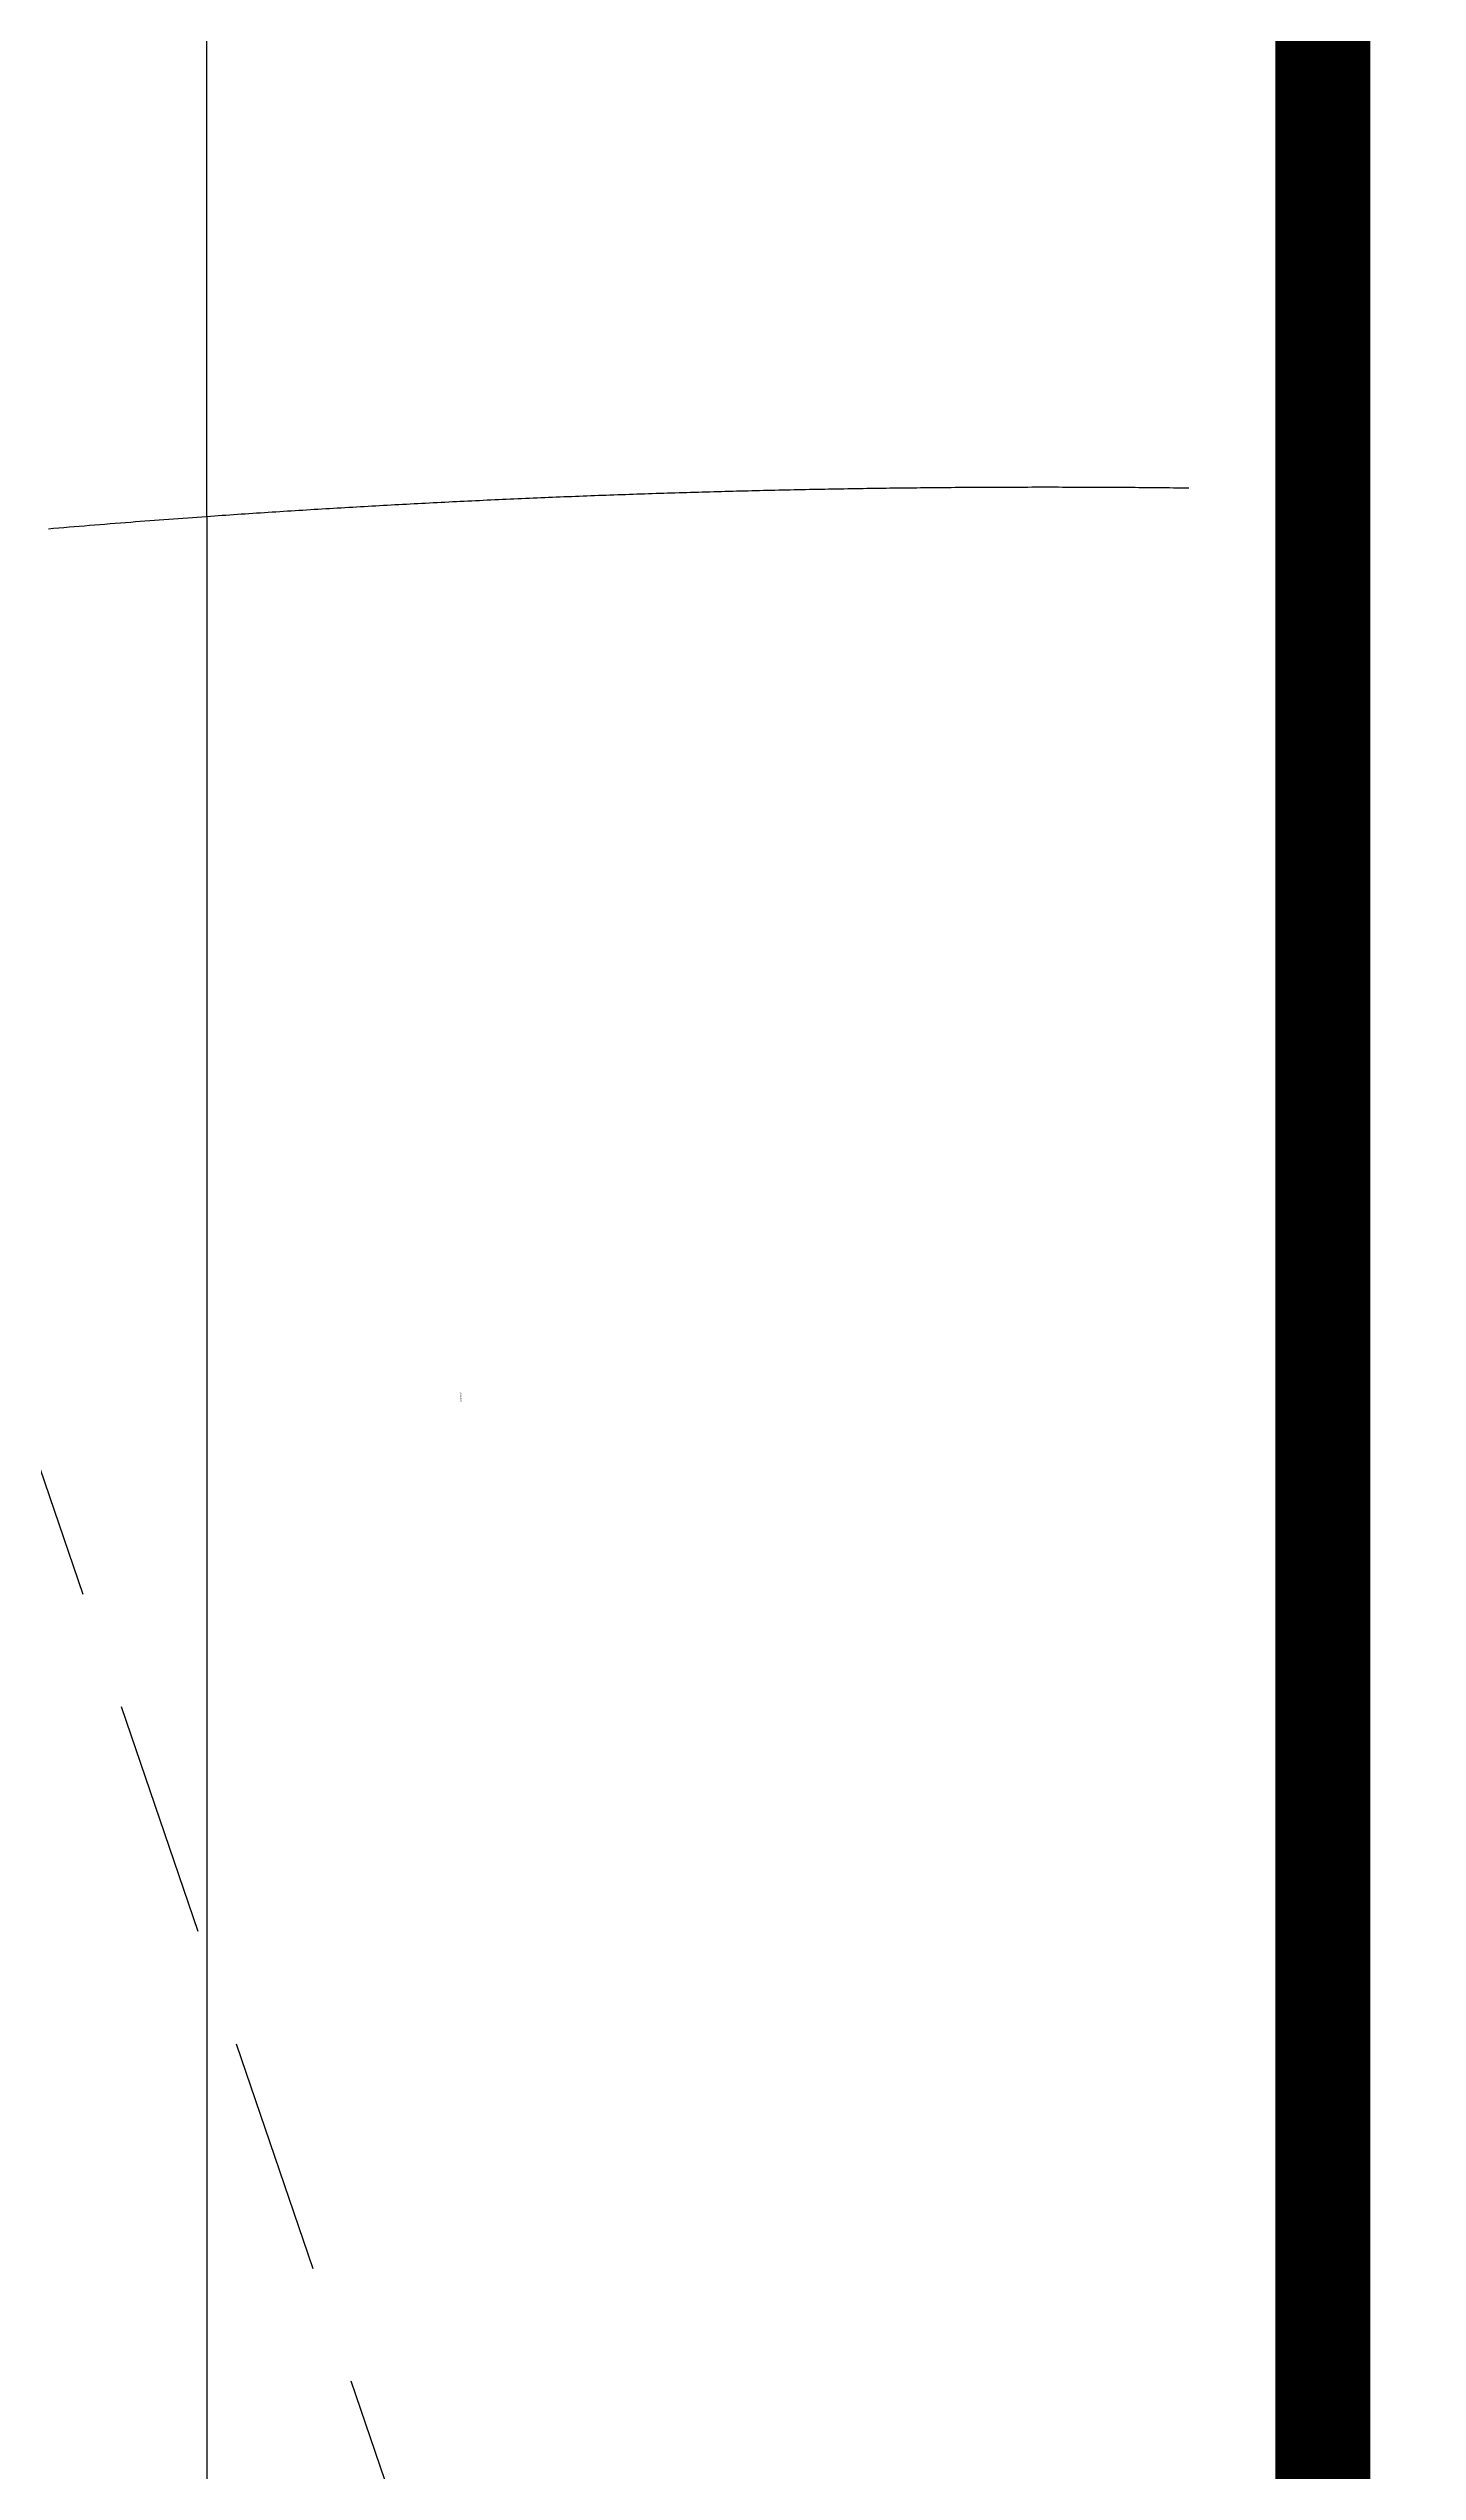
# Model space of a CAD drawing. Header units: millimetres. Extents: x -7413 to 64677, y 6112 to 38711.
# Drawn here: x 55281.8 to 55425.9, y 13823.7 to 14078.8 of the extents above; entities that cross this region are included whole.
import ezdxf

# ---------------------------------------------------------------- set-up
doc = ezdxf.new("R2010")
doc.units = ezdxf.units.MM
doc.header["$LTSCALE"] = 100
doc.linetypes.add('HID', pattern=[2.3, 1.5, -0.8])
doc.linetypes.add('HIDDEN', pattern=[0.375, 0.25, -0.125])
doc.layers.add('06-LIGHT', color=4, linetype='Continuous')
doc.layers.add('3.기호.계단선', color=30, linetype='Continuous')
doc.styles.get("Standard").update_dxf_attribs({"font": 'arial.ttf'})

# ---------------------------------------------------------------- blocks, each defined once
blk = doc.blocks.new('acrjtlf')
at = {"color": 1, "linetype": 'HIDDEN'}
blk.add_line((1570010.6, 1745562.22), (1571303.38, 1746002.87), dxfattribs=at)
at = {"color": 8}
blk.add_line((1571153.41, 1745900.07), (1570160.57, 1745900.07), dxfattribs=at)
for points, knots in [([(1571153.41, 1745900.07), (1571153.22, 1745902.74), (1571152.81, 1745908.29), (1571152.35, 1745913.85), (1571152.11, 1745916.73)], [0, 0, 0, 0, 0.480429, 1, 1, 1, 1]), ([(1571153.41, 1745900.07), (1571161.32, 1745900.07), (1571177.13, 1745900.07), (1571200.85, 1745900.07), (1571224.57, 1745900.07), (1571248.26, 1745900.07), (1571271.93, 1745900.07), (1571295.56, 1745900.07), (1571315.2, 1745900.07), (1571328.9, 1745900.07), (1571335.47, 1745900.07), (1571338.14, 1745900.07), (1571338.86, 1745900.07)], [0, 0, 0, 0, 0.127521, 0.255042, 0.382563, 0.510084, 0.637605, 0.765126, 0.892647, 0.956407, 0.988287, 1, 1, 1, 1])]:
    blk.add_open_spline(points, degree=3, knots=knots, dxfattribs=at)
blk.add_open_spline([(1571156.41, 1745796.67), (1571157.03, 1745848.37), (1571153.41, 1745900.07)], degree=2, dxfattribs=at)

msp = doc.modelspace()

# ---------------------------------------------------------------- linework, layer by layer
at = {"layer": '06-LIGHT', "color": 10, "linetype": 'HID', "const_width": 10}
msp.add_lwpolyline([(55415.98, 13533.09), (55415.98, 16144.29), (54150.48, 16144.29), (54150.48, 18450.82), (49325.77, 18450.82), (49325.77, 17862.59), (44797.99, 17862.59), (44797.99, 13707.94), (45137.55, 13707.94), (45137.55, 12926.02)], dxfattribs=at)

# ---------------------------------------------------------------- block references
at = {"color": 0, "rotation": 90.00000000000087}
msp.add_blockref('acrjtlf', (1801198.53, -1557123.9), dxfattribs=at)

# ---------------------------------------------------------------- texts
at = {"layer": '3.기호.계단선'}
msp.add_text('1370*470', height=0.2, rotation=270, dxfattribs=at).set_placement((55325.11, 13937.52))

doc.saveas('drawing.dxf')
